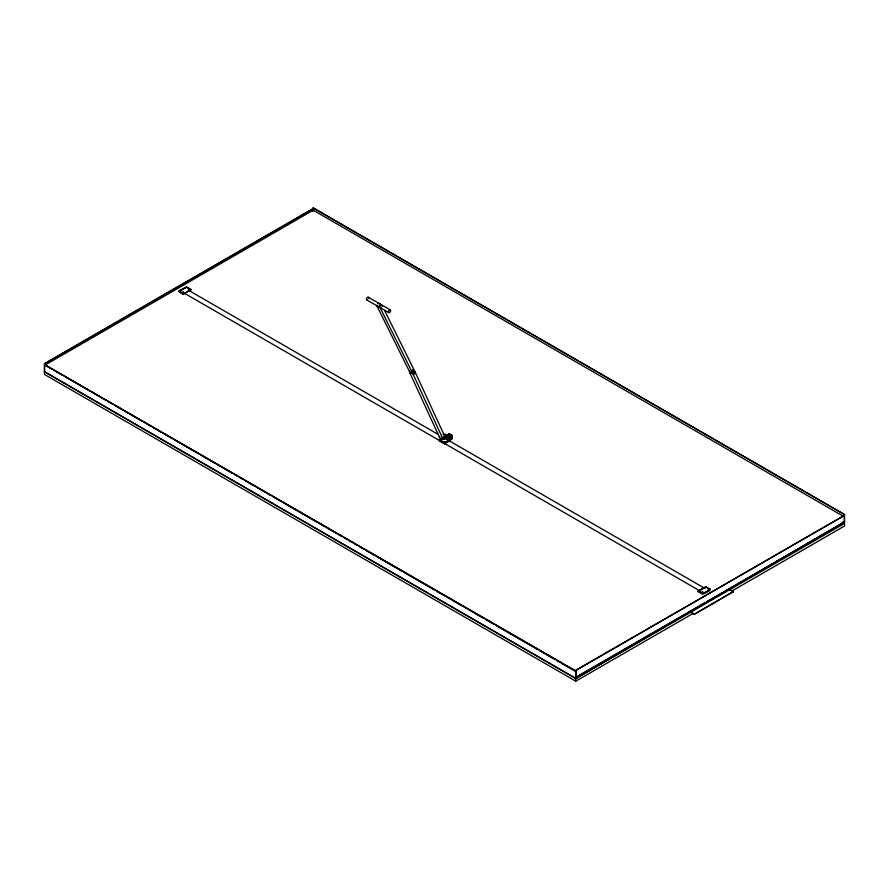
<?xml version="1.0" encoding="UTF-8"?>
<svg xmlns="http://www.w3.org/2000/svg" width="889" height="889" viewBox="0 0 889 889"><rect width="100%" height="100%" fill="white"/><g stroke="black" fill="none" stroke-linecap="round" stroke-linejoin="round"><path stroke-width="1.33" d="M44.45 363.768L313.228 208.593L44.45 363.768L44.45 374.425L575.772 681.185L693.364 613.288M575.772 681.185L575.772 670.528L844.55 515.353L575.527 670.384L575.772 677.585L844.55 522.41L844.55 514.575L313.228 207.815L312.984 211.493M443.167 437.31L443.167 437.532A2.156 1.634 -24.7 0 1 439.622 436.41M447.978 439.244L448.512 438.166M448.601 439.599L449.867 438.433A1.211 0.7 0 0 0 451.868 438.244A1.211 0.7 0 0 0 450.934 437.221M448.756 439.699L449.656 438.633M448.967 438.655L448.967 437.977M449.123 438.744L448.512 437.81L447.734 439.366M449.345 438.455L449.278 438.833A1.211 0.7 -60 0 0 448.512 437.777A1.211 0.7 -60 0 0 447.745 439.633M444.567 436.955C445.522 435.11 446.667 439.655 444.822 437.721M446.422 435.888C447.011 434.143 448.745 437.888 446.945 436.966M445.867 435.943L447.167 437.032L446.056 437.01M447.656 435.177L448.767 435.199L448.489 436.421A1.211 0.7 60 0 1 447.534 436.777M448.534 435.588C450.812 437.488 448.478 432.476 448.345 435.199M440.288 440.088L440.666 440.211M444.2 442.344L444.811 442.3M448.712 440.088L448.334 440.211M448.678 439.955L449.434 438.922M449.223 438.955L448.356 439.455L449.556 438.255A1.211 0.7 -60 0 1 450.301 438.81L451.712 438.488L451.312 437.444M448.512 439.133L449.289 438.266A1.211 0.7 -60 0 1 450.145 438.722M444.578 442.478L444.5 441.644L444.422 442.478M449.134 439.711L449.401 439.399A1.211 0.7 -60 0 1 449.012 439.788M450.112 435.954L449.978 437.032L451.712 436.921M451.312 435.477L451.479 436.743L450.112 436.343M450.112 436.732C448.734 438.955 453.534 437.921 451.312 436.266M450.112 437.521C448.123 439.422 452.923 439.733 451.312 438.221M451.712 436.132L449.834 436.01A1.211 0.7 60 0 0 448.889 434.188A1.211 0.7 60 0 0 448.189 435.199M450.112 438.299L449.089 437.988M451.712 437.31L449.834 437.188M451.712 438.099L449.834 437.977M444.011 437.01L444.778 437.032M445.056 438.577L445.056 437.344M440.144 439.888L441.088 439.611L440.366 439.911M448.667 439.788L448.256 440.199M44.694 363.912L44.45 371.602L575.772 678.363L844.55 521.843L575.772 678.574L44.45 371.813M178.589 291.314L186.412 286.803L191.068 289.492L183.245 294.426L178.589 291.314L183.245 294.003L191.068 289.492M179.711 291.103L186.412 287.225L191.068 289.914M183.367 293.803L184.345 293.237M189.001 290.547L189.979 289.981M446.645 438.177L449.878 440.744L444.5 443.855L439.122 440.744L442.344 438.177M439.122 440.744L442.344 438.888M449.834 438.533A1.211 0.7 -60 0 0 448.978 438.044L448.2 439.644A1.211 0.7 -60 0 1 449.134 438.133A1.211 0.7 -60 0 1 449.99 438.621L449.867 438.433A1.211 0.7 0 0 1 450.401 437.255M439.122 440.044L444.5 443.144L449.878 440.044M697.932 591.152L705.755 586.64L710.4 589.329L702.588 594.263L697.932 591.152L702.588 593.841L710.4 589.329M697.932 591.574L705.755 587.062L710.4 589.751M704.655 588.262L705.633 587.696M312.984 207.959L844.55 514.575M575.527 677.44L703.932 603.309M706.322 601.931L844.55 522.41M575.772 678.363L576.016 671.162L44.45 364.546L574.816 670.473M575.772 678.574L844.55 523.399L844.55 525.999L731.758 591.118M689.464 611.399L694.276 614.177L733.369 591.596L694.276 614.455L689.464 611.676M440.744 440.199L440.333 439.788M448.923 439.688L447.912 439.611L448.856 439.888M842.861 515.998L313.228 210.215L44.939 365.112L52.14 369.268M842.15 522.01L844.55 523.399M368.313 297.215L390.304 309.905A1.556 0.9 -60 0 1 389.804 312.317A1.556 0.9 -60 0 1 388.46 311.539A1.556 0.9 -60 0 1 390.304 309.905M366.757 299.904L388.749 312.606M728.569 588.829L733.369 591.596M729.769 589.796L733.369 591.885M447.567 436.61C449.712 437.399 446.9 433.421 447.1 435.91M450.279 438.777L449.967 438.81A1.211 0.7 0 0 0 451.868 438.633A1.211 0.7 0 0 0 450.934 437.61M445.711 437.677C447.856 438.466 445.056 434.499 445.245 436.988M446.645 438.888L449.878 440.744M184.834 288.147L179.689 290.547L180.178 290.825M188.435 290.225L438.41 434.543M448.034 440.099L704.01 587.896M708.822 590.663L709.311 590.952L704.166 593.352M183.779 292.914L699.365 590.574M179.689 291.681L182.445 293.27M699.021 591.507L702.699 593.641M54.551 370.657L62.952 375.514M65.353 376.903L106.191 400.472M108.591 401.861L112.192 403.939M114.592 405.328L123.004 410.185M125.405 411.574L127.805 412.952M130.205 414.341L144.618 422.664M147.018 424.053L150.63 426.131M153.03 427.52L161.431 432.376M163.832 433.754L172.244 438.61M174.644 439.999L198.669 453.868M201.07 455.257L215.482 463.569M217.883 464.958L232.296 473.281M234.696 474.67L237.096 476.048M239.497 477.437L243.097 479.515M245.497 480.905L253.91 485.761M256.31 487.15L264.722 492.006M267.122 493.384L270.723 495.473M273.123 496.851L281.535 501.707M283.935 503.096L324.763 526.666M327.174 528.055L341.576 536.378M343.987 537.767L346.388 539.156M348.788 540.534L352.388 542.623M354.789 544.001L357.189 545.39M359.601 546.779L363.201 548.857M365.601 550.247L374.002 555.103M376.414 556.481L401.628 571.049M404.028 572.438L434.054 589.763M436.455 591.152L444.867 596.008M447.267 597.397L449.667 598.786M452.068 600.164L461.68 605.72M464.08 607.098L466.481 608.487M468.881 609.876L472.492 611.954M474.893 613.343L483.294 618.199M485.694 619.589L494.106 624.434M496.507 625.823L537.345 649.403M539.745 650.781L554.158 659.105M556.558 660.494L558.959 661.883M561.359 663.272L574.572 670.895M447.912 435.943L448.489 436.421A1.211 0.7 60 0 0 447.534 434.854A1.211 0.7 60 0 0 446.945 435.91M384.615 310.561L415.152 372.069L445.222 437.399M379.77 307.005L412.763 373.447L442.8 438.733M376.88 305.849L409.862 372.291M409.629 372.391L439.677 437.699M449.501 438.544L448.356 438.077L448.145 439.433A1.211 0.7 -60 0 1 448.978 438.044M844.306 514.72L844.306 522.265M444.5 443.144L444.5 443.855M448.056 439.811A1.211 0.7 -60 0 1 448.823 437.955A1.211 0.7 -60 0 1 449.59 438.922M448.434 439.699A1.211 0.7 -60 0 1 449.289 438.221M448.834 439.41A1.211 0.7 -60 0 1 450.367 438.521A1.211 0.767 -65.1 0 0 448.778 439.455M448.589 439.788A1.211 0.7 -60 0 1 449.445 438.31M451.268 438.021A1.211 0.767 5.1 0 1 451.745 439.222A1.211 0.767 5.1 0 1 449.834 439.11A1.211 0.767 5.1 0 1 450.345 437.966M449.878 438.766A1.211 0.7 0 0 1 450.401 437.644M450.934 436.432A1.211 0.7 0 0 1 451.868 437.455A1.211 0.7 0 0 1 449.878 437.588A1.211 0.7 0 0 1 450.401 436.466M450.934 436.832A1.211 0.7 0 0 1 451.868 437.844A1.211 0.7 0 0 1 449.878 437.977A1.211 0.7 0 0 1 450.401 436.866M450.934 435.654A1.211 0.7 0 0 1 451.99 436.477A1.211 0.7 0 0 1 450.49 437.021A1.211 0.7 0 0 1 449.656 436.11M450.934 436.043A1.211 0.7 0 0 1 451.868 437.066A1.211 0.7 0 0 1 449.878 437.188A1.211 0.7 0 0 1 450.401 436.077M450.934 434.865A1.211 0.7 0 0 1 452.001 435.588A1.211 0.7 0 0 1 450.845 436.255A1.211 0.7 0 0 1 449.601 435.632M451.256 434.832A1.211 0.767 -5.1 0 1 451.645 436.055A1.211 0.767 -5.1 0 1 449.678 435.921M450.934 435.254A1.211 0.7 0 0 1 452.001 435.977A1.211 0.7 0 0 1 450.845 436.655A1.211 0.7 0 0 1 449.601 436.032M449.49 435.877A1.211 0.767 65.1 0 0 450.434 435.343A1.211 0.767 65.1 0 0 449.667 433.821A1.211 0.767 65.1 0 0 448.723 434.354A1.211 0.7 60 0 1 449.645 433.91A1.211 0.7 60 0 1 450.423 435.488A1.211 0.7 60 0 1 449.389 435.71M449.778 435.977A1.211 0.7 60 0 1 448.423 435.677M447.567 435.554A1.211 0.7 60 0 1 448.278 434.543A1.211 0.7 60 0 1 449.156 436.332A1.211 0.7 60 0 1 447.8 436.032M446.334 436.266A1.211 0.7 60 0 1 446.911 435.21A1.211 0.7 60 0 1 447.956 436.777A1.211 0.7 60 0 1 446.911 437.132M444.389 436.855A1.211 0.7 60 0 1 445.311 436.41A1.211 0.7 60 0 1 446.089 437.988A1.211 0.7 60 0 1 445.056 438.21M445.1 436.977A1.211 0.7 60 0 1 445.678 435.921A1.211 0.7 60 0 1 446.723 437.488A1.211 0.7 60 0 1 445.678 437.844M444.544 437.599A1.211 0.7 60 0 1 444.678 439.066A1.211 0.7 60 0 1 443.478 438.533M444.1 436.632A1.211 0.7 60 0 1 445.4 437.721A1.211 0.7 60 0 1 444.822 438.788M444.911 437.11A1.378 1.045 -24.7 0 1 444.989 438.633A1.378 1.045 -24.7 0 1 443.111 439.022A1.378 1.045 -24.7 0 1 443.033 437.499M380.414 305.427A1.378 1.056 -26.4 0 1 382.214 306.472M381.025 307.405A1.378 1.056 -26.4 0 1 379.725 306.172M367.535 299.826A1.556 0.9 -60 0 1 366.435 299.082A1.556 0.9 -60 0 1 367.724 297.204A1.556 0.9 -60 0 1 368.591 298.282M412.863 372.124A1.9 1.445 -26.4 0 1 409.807 371.146M412.74 370.002A1.9 1.445 -26.4 0 1 413.163 370.402M377.758 303.682A1.9 1.445 -26.4 0 1 380.236 305.116M379.303 306.138A1.9 1.445 -26.4 0 1 376.714 305.305M413.041 372.224A2.156 1.634 -24.7 0 1 409.562 371.102M412.918 369.846A2.156 1.634 -24.7 0 1 413.396 370.302M446.7 438.777A3.111 1.8 0 0 1 446.7 441.311A3.111 1.8 0 0 1 442.3 441.311A3.111 1.8 0 0 1 442.3 438.777M447.189 436.988A3.111 1.8 0 0 1 446.056 437.644M442.944 434.532A3.111 1.8 0 0 1 447.612 436.088M180.367 290.692L181.223 290.759L180.367 290.692M182.823 292.114L183.679 292.181L182.867 292.048M188.457 288.858L189.301 288.925L188.457 288.858M699.71 590.529L700.554 590.596L699.71 590.529M702.166 591.952L703.01 592.018L702.21 591.885M705.344 587.285L706.188 587.34L705.344 587.285M707.8 588.696L708.644 588.762L707.8 588.696M445.633 436.299A1.211 0.7 60 0 0 447.023 437.721A1.211 0.7 60 0 0 446.8 435.899A1.211 0.7 60 0 0 445.633 436.299M415.252 372.769A1.378 1.045 -24.7 0 0 413.907 371.68A1.378 1.056 -26.4 0 1 415.252 372.758A1.378 1.056 -26.4 0 1 413.352 373.847A1.378 1.056 -26.4 0 1 412.974 372.191A1.378 1.045 -24.7 0 0 413.341 373.825A1.378 1.045 -24.7 0 0 415.252 372.769"/></g></svg>
